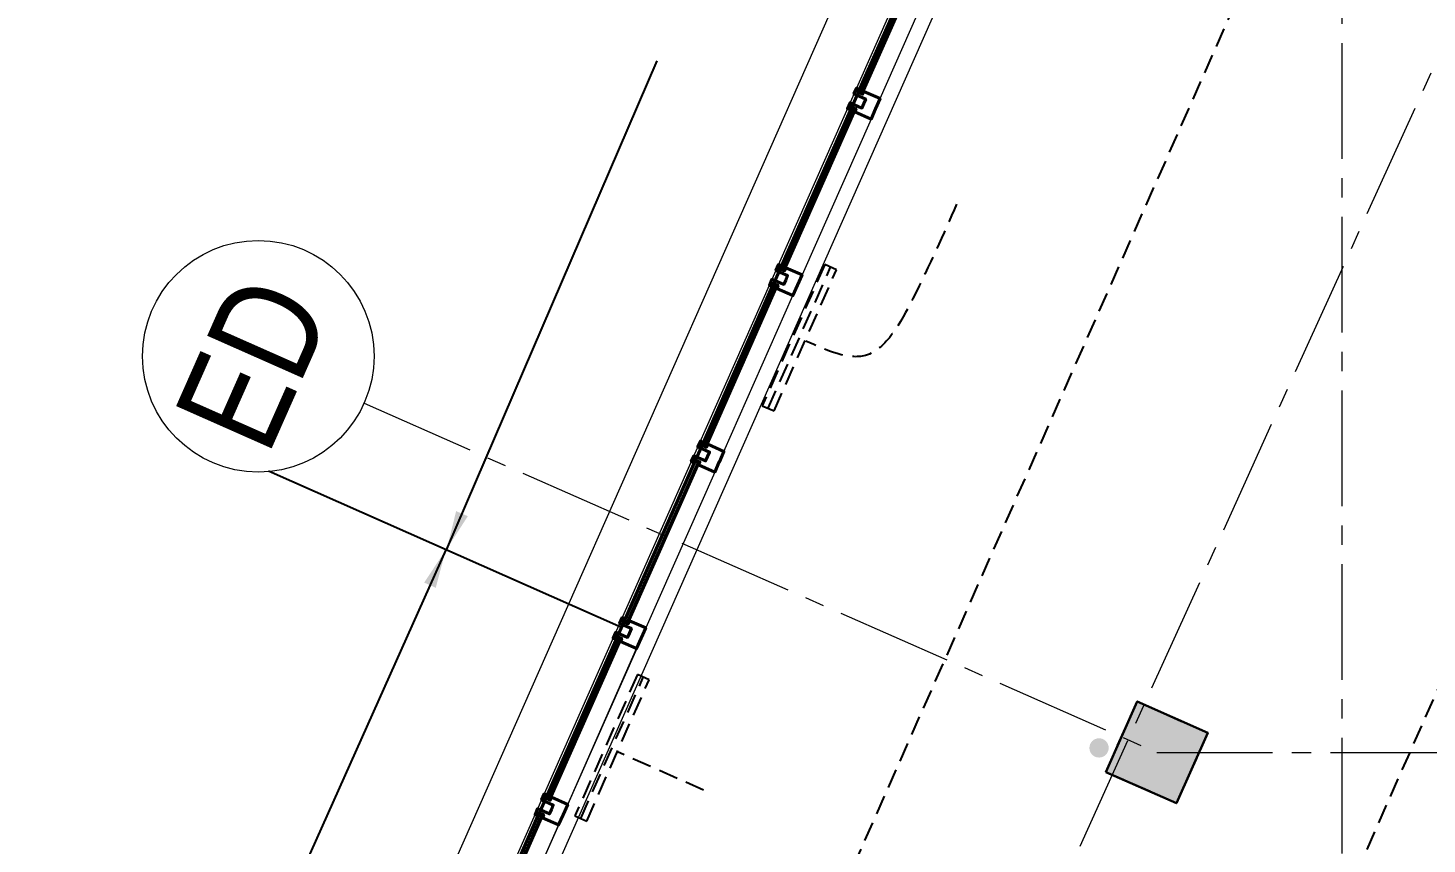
# Model space of a CAD drawing. Header units: inches. Extents: x -26012 to 27, y -11337 to 2082.
# Drawn here: x -24709.6 to -24274.5, y 338.7 to 592.4 of the extents above; entities that cross this region are included whole.
import ezdxf

# ---------------------------------------------------------------- set-up
doc = ezdxf.new("R2010")
doc.units = ezdxf.units.IN
doc.header["$LTSCALE"] = 48
doc.header["$MEASUREMENT"] = 0
for name, pattern in [('A_Column Grid$0$CENTER2', [1.125, 0.75, -0.125, 0.125, -0.125]), ('HIDDEN2', [0.1875, 0.125, -0.0625]), ('NB - 13th_Penthouse_plan$0$HIDDEN2', [0.1875, 0.125, -0.0625])]:
    doc.linetypes.add(name, pattern=pattern)
for name, color, linetype in [('A106$0$A-ANNO-PATT-3-12', 8, 'Continuous'), ('A106$0$A-COLS-COL3-12', 8, 'Continuous'), ('A106$0$A-FLOR-AWNG', 8, 'Continuous'), ('A106$0$A-FLOR-SLAB', 8, 'Continuous'), ('A106$0$A-GLAZ', 8, 'Continuous'), ('A106$0$A-GLAZ-FULL', 8, 'Continuous'), ('A106$0$A-ROOF-LEAD-3-12', 8, 'Continuous'), ('A106$0$C-PROP', 8, 'Continuous'), ('A605$0$A-ANNO-PATT-3-12', 8, 'Continuous'), ('A605$0$A-FLOR-SLAB', 8, 'Continuous'), ('A_Column Grid$0$A-GRID-1D1-15', 8, 'A_Column Grid$0$CENTER2'), ('A_Column Grid$0$A-GRID-GRD1-15', 8, 'A_Column Grid$0$CENTER2'), ('M-HVAC-anno', 6, 'Continuous'), ('M-HVAC-FUTR', 4, 'HIDDEN2'), ('M-HVAC-Term-Supp', 92, 'Continuous'), ('NB - 13th_Penthouse_plan$0$STCCOLS2', 1, 'NB - 13th_Penthouse_plan$0$HIDDEN2'), ('NB - 13th_Penthouse_plan$0$STDROPS', 1, 'NB - 13th_Penthouse_plan$0$HIDDEN2'), ('XREF', 8, 'Continuous')]:
    doc.layers.add(name, color=color, linetype=linetype)
doc.styles.add('A_Column Grid$0$Style-Arial', font='arial.ttf')
doc.styles.get("Standard").update_dxf_attribs({"font": 'simplex.shx'})
doc.dimstyles.new('STANDARD$7', dxfattribs={"dimtxt": 0.18, "dimasz": 0.125, "dimexe": 0.18, "dimexo": 0.06, "dimgap": 0.09, "dimtad": 0, "dimtih": 1, "dimtoh": 1, "dimdec": 4, "dimzin": 0, "dimdsep": 46, "dimtxsty": 'Standard', "dimcen": 0.09, "dimadec": 0, "dimazin": 0, "dimtfac": 1, "dimtdec": 4, "dimtofl": 0, "dimtmove": 0, "dimatfit": 3, "dimfxl": 1, "dimtolj": 1, "dimtzin": 0, "dimarcsym": 0})

# ---------------------------------------------------------------- blocks, each defined once
blk = doc.blocks.new('A106$0$CW10_3')
at = {"layer": 'A106$0$A-GLAZ', "linetype": 'Continuous', "lineweight": 40}
for p, q in [((41.07, 110.04), (19, 60.21)), ((42.21, 109.54), (20.15, 59.7)), ((42.21, 109.54), (41.07, 110.04)), ((20.15, 59.7), (19, 60.21)), ((-5.29, 5.35), (16.78, 55.18)), ((-4.14, 4.84), (17.92, 54.68)), ((17.92, 54.68), (16.78, 55.18)), ((-4.14, 4.84), (-5.29, 5.35))]:
    blk.add_line(p, q, dxfattribs=at)
at = {"layer": 'A106$0$A-GLAZ', "linetype": 'Continuous', "lineweight": 0}
for p, q in [((41.3, 109.94), (19.23, 60.11)), ((41.76, 109.74), (19.69, 59.91)), ((47.17, 106.52), (25.71, 58.06)), ((-5.06, 5.25), (17.01, 55.08)), ((-4.6, 5.05), (17.46, 54.88)), ((1.42, 3.2), (22.87, 51.66))]:
    blk.add_line(p, q, dxfattribs=at)
at = {"layer": 'A106$0$A-GLAZ', "linetype": 'Continuous', "lineweight": 40, "flags": 128}
for points in [[(44.93, 111.34), (44.32, 109.97), (40.66, 111.59), (39.85, 109.76), (40.54, 109.46), (40.94, 110.37), (42.54, 109.67), (42.14, 108.75), (47.17, 106.52), (48.58, 109.73)], [(20.63, 56.48), (21.24, 57.85), (17.58, 59.47), (18.39, 61.3), (19.08, 61), (18.67, 60.08), (20.27, 59.38), (20.68, 60.29), (25.71, 58.06), (24.29, 54.86)], [(20.63, 56.48), (20.03, 55.11), (16.37, 56.73), (15.56, 54.9), (16.25, 54.6), (16.65, 55.51), (18.25, 54.8), (17.85, 53.89), (22.87, 51.66), (24.29, 54.86)], [(-3.66, 1.62), (-3.05, 2.99), (-6.71, 4.61), (-5.9, 6.44), (-5.21, 6.14), (-5.62, 5.22), (-4.02, 4.51), (-3.61, 5.43), (1.42, 3.2), (0, 0)]]:
    blk.add_lwpolyline(points, dxfattribs=at)
blk = doc.blocks.new('*U545')
at = {"layer": 'A106$0$A-GLAZ', "linetype": 'Continuous', "lineweight": 40}
for p, q in [((8.29, 26.13), (-13.78, -23.7)), ((9.43, 25.63), (8.29, 26.13)), ((9.43, 25.63), (-12.63, -24.21)), ((-12.63, -24.21), (-13.78, -23.7))]:
    blk.add_line(p, q, dxfattribs=at)
at = {"layer": 'A106$0$A-GLAZ', "linetype": 'Continuous', "lineweight": 0}
for p, q in [((8.52, 26.03), (-13.55, -23.8)), ((8.98, 25.83), (-13.09, -24.01)), ((14.39, 22.61), (-7.07, -25.85))]:
    blk.add_line(p, q, dxfattribs=at)
at = {"layer": 'A106$0$A-GLAZ', "linetype": 'Continuous', "lineweight": 40, "flags": 128}
for points in [[(12.15, 27.43), (11.54, 26.06), (7.88, 27.68), (7.07, 25.85), (7.76, 25.55), (8.16, 26.46), (9.76, 25.75), (9.36, 24.84), (14.39, 22.61), (15.8, 25.81)], [(-12.15, -27.43), (-11.54, -26.06), (-15.2, -24.44), (-14.39, -22.61), (-13.7, -22.92), (-14.11, -23.83), (-12.51, -24.54), (-12.1, -23.62), (-7.07, -25.85), (-8.49, -29.05)]]:
    blk.add_lwpolyline(points, dxfattribs=at)
blk = doc.blocks.new('A106')
at = {"layer": 'A106$0$A-ROOF-LEAD-3-12', "lineweight": 13}
h = blk.add_hatch(color=256, dxfattribs=at)
edge = h.paths.add_edge_path()
edge.add_arc((-24376.5, 368.55), 3, 0, 360)
at = {"layer": 'A106$0$A-ANNO-PATT-3-12', "lineweight": 30, "extrusion": (0, 0, -1)}
blk.add_solid([(24352.41, 351.33), (24342.7, 373.27), (24374.36, 361.04), (24364.64, 382.99)], dxfattribs=at)
at = {"layer": 'A106$0$A-COLS-COL3-12', "lineweight": 30}
blk.add_3dface([(-24374.36, 361.04), (-24352.41, 351.33), (-24342.7, 373.27), (-24364.64, 382.99)], dxfattribs=at)
at = {"layer": 'A106$0$A-FLOR-AWNG', "lineweight": 0}
blk.add_line((-24033.74, 1560.09), (-24684.58, 90.18), dxfattribs=at)
at = {"layer": 'A106$0$A-FLOR-SLAB', "lineweight": 0}
blk.add_line((-24582.66, 246.89), (-24082.05, 1377.51), dxfattribs=at)
at = {"layer": 'A106$0$A-GLAZ', "lineweight": 0}
blk.add_line((-24599.48, 240.39), (-24088.55, 1394.33), dxfattribs=at)
at = {"layer": 'A106$0$A-GLAZ-FULL', "lineweight": 0}
blk.add_line((-24520.3, 399.46), (-24568.88, 289.73), dxfattribs=at)
at = {"layer": 'A106$0$C-PROP', "lineweight": 40, "flags": 128}
for points in [[(-25004.54, -676.9), (-24022.02, 1542.09), (-21061.02, 1542.09), (-21061.02, -676.9)], [(-24808.14, -233.33), (-24022.02, 1542.09), (-21061.02, 1542.09), (-21061.02, -229.32)]]:
    blk.add_lwpolyline(points, dxfattribs=at)
at = {"layer": 'A106$0$A-GLAZ', "lineweight": 40}
for name, p in [('A106$0$CW10_3', (-24446.01, 567.24)), ('A106$0$CW10_3', (-24494.59, 457.52)), ('A106$0$CW10_3', (-24543.18, 347.79)), ('*U545', (-24558.98, 321.98))]:
    blk.add_blockref(name, p, dxfattribs=at)
blk = doc.blocks.new('A605')
at = {"layer": 'A605$0$A-ANNO-PATT-3-12', "lineweight": 30, "extrusion": (0, 0, -1)}
blk.add_solid([(24352.41, 351.33), (24342.7, 373.27), (24374.36, 361.04), (24364.64, 382.99)], dxfattribs=at)
at = {"layer": 'A605$0$A-FLOR-SLAB', "lineweight": 0}
blk.add_line((-24582.66, 246.89), (-24082.05, 1377.51), dxfattribs=at)
blk = doc.blocks.new('SD-A')
at = {"layer": 'M-HVAC-FUTR'}
for p, q in [((2473.34, 316.58), (2425.34, 316.58)), ((2425.34, 316.58), (2425.34, 312.58)), ((2473.34, 314.58), (2425.34, 314.58)), ((2473.34, 312.58), (2473.34, 316.58)), ((2425.34, 312.58), (2473.34, 312.58))]:
    blk.add_line(p, q, dxfattribs=at)
blk = doc.blocks.new('NB - 13th_Penthouse_plan')
at = {"layer": 'NB - 13th_Penthouse_plan$0$STCCOLS2'}
blk.add_lwpolyline([(-24374.36, 361.04), (-24364.64, 382.98), (-24342.7, 373.27), (-24352.41, 351.33), (-24374.36, 361.04)], dxfattribs=at)
at = {"layer": 'NB - 13th_Penthouse_plan$0$STDROPS'}
blk.add_line((-24231.98, 830.8), (-24479.78, 271.16), dxfattribs=at)
blk.add_lwpolyline([(-24322.29, 271.16), (-24074.49, 830.8), (-23869.02, 830.8), (-23869.02, 998.8), (-24157.59, 998.8), (-24231.98, 830.8)], dxfattribs=at)
blk = doc.blocks.new('A_Column Grid')
at = {"layer": 'A_Column Grid$0$A-GRID-1D1-15', "linetype": 'Continuous', "lineweight": 13}
blk.add_circle((-24637.98, 490.32), 36, dxfattribs=at)
at = {"layer": 'A_Column Grid$0$A-GRID-GRD1-15', "lineweight": 0}
for p, q in [((-24301.02, 1667.67), (-24301.02, -2700.91)), ((-23943.33, 1304.88), (-25689.31, -2539.42)), ((-24605.09, 475.69), (-24358.53, 367.16)), ((-24358.53, 367.16), (-20840.23, 367.16))]:
    blk.add_line(p, q, dxfattribs=at)
at = {"layer": 'A_Column Grid$0$A-GRID-1D1-15', "linetype": 'Continuous', "lineweight": 13, "style": 'A_Column Grid$0$Style-Arial', "width": 0.789231}
blk.add_text('ED', height=32.5, rotation=66.1261, dxfattribs=at).set_placement((-24635.01, 458.99))

msp = doc.modelspace()

# ---------------------------------------------------------------- linework, layer by layer
at = {"layer": 'M-HVAC-anno'}
msp.add_line((-24634.76, 454.64, 0), (-24525.03, 406.06, 0), dxfattribs=at)
at = {"layer": 'M-HVAC-FUTR'}
msp.add_line((-24499.52, 355.44), (-24526.24, 367.28), dxfattribs=at)
msp.add_spline([(-24420.84, 537.56), (-24434.42, 508.22, 0), (-24449.11, 490.58, 0), (-24467.72, 495.03, 0)], degree=3, dxfattribs=at)

# ---------------------------------------------------------------- block references
at = {"layer": 'M-HVAC-FUTR', "rotation": 246.1173955160587}
msp.add_blockref('SD-A', (-23765.68, 2863.05), dxfattribs=at)
at = {"layer": 'M-HVAC-Term-Supp', "rotation": 246.1173955160587}
msp.add_blockref('SD-A', (-23823.95, 2735.56, 0), dxfattribs=at)
at = {"layer": 'XREF'}
for name in ['A_Column Grid', 'A106', 'NB - 13th_Penthouse_plan', 'A605']:
    msp.add_blockref(name, (0, 0), dxfattribs=at)

# ---------------------------------------------------------------- leaders
at = {"layer": 'M-HVAC-anno'}
for points in [[(-24579.38, 430.35, 0), (-24513.97, 582.2, 0)], [(-24579.68, 430.09, 0), (-24634.92, 306.76, 0)]]:
    msp.add_leader(points, dimstyle='STANDARD$7', override={"dimscale": 96, "dimgap": 0.09, "dimtad": 0}, dxfattribs=at)

doc.saveas('drawing.dxf')
